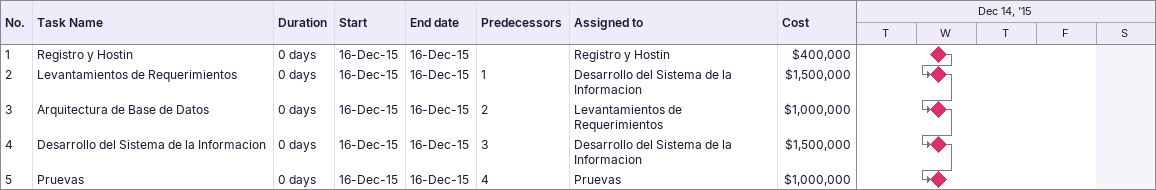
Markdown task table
| ID | Task | Duration | Start | Finish | Predecessors | Resources | Cost ($) |
|---|---|---|---|---|---|---|---|
| 1 | Registro y Hostin | 0d | 2015-12-16 | 2015-12-16 |  | Registro y Hostin | 400000 |
| 2 | Levantamientos de Requerimientos | 0d | 2015-12-16 | 2015-12-16 | 1 | Desarrollo del Sistema de la Informacion | 1500000 |
| 3 | Arquitectura de Base de Datos | 0d | 2015-12-16 | 2015-12-16 | 2 | Levantamientos de Requerimientos | 1000000 |
| 4 | Desarrollo del Sistema de la Informacion | 0d | 2015-12-16 | 2015-12-16 | 3 | Desarrollo del Sistema de la Informacion | 1500000 |
| 5 | Pruevas | 0d | 2015-12-16 | 2015-12-16 | 4 | Pruevas | 1000000 |
